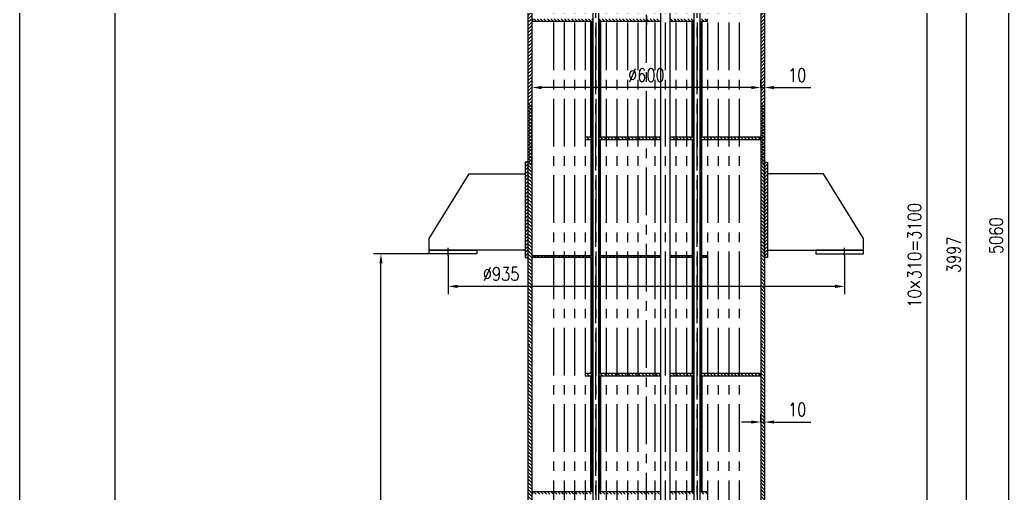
# Model space of a CAD drawing. Header units: millimetres. Extents: x -250 to 5690, y -100 to 8310.
# Drawn here: x -250 to 2363, y 4269 to 5509 of the extents above; entities that cross this region are included whole.
import ezdxf

# ---------------------------------------------------------------- set-up
doc = ezdxf.new("R2010")
doc.units = ezdxf.units.MM
doc.header["$LTSCALE"] = 100
doc.linetypes.add('CENTER', pattern=[2, 1.25, -0.25, 0.25, -0.25])
for name, color, linetype in [('1轮廓实线层', 7, 'Continuous'), ('2细线层', 4, 'Continuous'), ('3中心线层', 1, 'CENTER'), ('5剖面线层', 2, 'Continuous'), ('7标注层', 4, 'Continuous')]:
    doc.layers.add(name, color=color, linetype=linetype)
doc.styles.add('TH_GBDIM', font='romans.shx', dxfattribs={"width": 0.8, "bigfont": 'gbcbig.shx'})
doc.dimstyles.new('TH_GBDIM', dxfattribs={"dimscale": 10, "dimtxt": 3.5, "dimasz": 2.5, "dimexe": 2, "dimexo": 0, "dimgap": 1.5, "dimtad": 1, "dimdec": 1, "dimzin": 0, "dimdsep": 46, "dimtxsty": 'TH_GBDIM', "dimcen": 2.5, "dimclrd": 130, "dimclre": 130, "dimclrt": 3, "dimadec": 0, "dimazin": 0, "dimtfac": 0.714286, "dimtdec": 1, "dimtmove": 0, "dimatfit": 3, "dimfxl": 0, "dimtolj": 1, "dimtzin": 0, "dimlwd": -1, "dimlwe": -1, "dimarcsym": 0})
pattern_1 = [(225, (-153, 9052.371), (-4.490128, 4.490128), [])]
pattern_2 = [(315, (-153, 9052.371), (-4.490128, -4.490128), [])]

# ---------------------------------------------------------------- blocks, each defined once
blk = doc.blocks.new('*D6')
at = {"layer": '7标注层', "color": 130}
for p, q in [((1716, 6890.5), (2252.8, 6890.5)), ((2232.8, 6865.5), (2232.8, 2920.5)), ((1716, 2895.5), (2252.8, 2895.5))]:
    blk.add_line(p, q, dxfattribs=at)
for points in [[(2228.7, 6865.5), (2237, 6865.5), (2232.8, 6890.5)], [(2228.7, 2920.5), (2237, 2920.5), (2232.8, 2895.5)]]:
    blk.add_solid(points, dxfattribs=at)
at = {"layer": 'Defpoints', "color": 0}
for p in [(1716, 6890.5), (1716, 2895.5), (2232.8, 2895.5)]:
    blk.add_point(p, dxfattribs=at)
at = {"layer": '7标注层', "color": 3, "insert": (2200.3, 4893), "char_height": 35, "attachment_point": 5, "rotation": 90, "style": 'TH_GBDIM'}
blk.add_mtext('\\A1;3997{}{}', dxfattribs=at)
blk = doc.blocks.new('*D15')
at = {"layer": '7标注层', "color": 130}
for p, q in [((1692, 6441.5), (2150.4, 6441.5)), ((2130.4, 3366.5), (2130.4, 6416.5)), ((1692, 3341.5), (2150.4, 3341.5))]:
    blk.add_line(p, q, dxfattribs=at)
for points in [[(2126.2, 6416.5), (2134.5, 6416.5), (2130.4, 6441.5)], [(2126.2, 3366.5), (2134.5, 3366.5), (2130.4, 3341.5)]]:
    blk.add_solid(points, dxfattribs=at)
at = {"layer": 'Defpoints', "color": 0}
for p in [(1692, 6441.5), (2130.4, 6441.5), (1692, 3341.5)]:
    blk.add_point(p, dxfattribs=at)
at = {"layer": '7标注层', "color": 3, "insert": (2096.9, 4891.5), "char_height": 35, "attachment_point": 5, "rotation": 90, "style": 'TH_GBDIM'}
blk.add_mtext('\\A1;10×310=3100{}{}', dxfattribs=at)
blk = doc.blocks.new('*D16')
at = {"layer": '7标注层', "color": 130}
for p, q in [((1393.5, 7473.5), (2363.5, 7473.5)), ((2343.5, 7448.5), (2343.5, 2437.5)), ((1393.5, 2412.5), (2363.5, 2412.5))]:
    blk.add_line(p, q, dxfattribs=at)
for points in [[(2339.3, 7448.5), (2347.6, 7448.5), (2343.5, 7473.5)], [(2339.3, 2437.5), (2347.6, 2437.5), (2343.5, 2412.5)]]:
    blk.add_solid(points, dxfattribs=at)
at = {"layer": 'Defpoints', "color": 0}
for p in [(1393.5, 7473.5), (1393.5, 2412.5), (2343.5, 2412.5)]:
    blk.add_point(p, dxfattribs=at)
at = {"layer": '7标注层', "color": 3, "insert": (2311, 4943), "char_height": 35, "attachment_point": 5, "rotation": 90, "style": 'TH_GBDIM'}
blk.add_mtext('\\A1;5060{}{}', dxfattribs=at)
blk = doc.blocks.new('*D17')
at = {"layer": '7标注层', "color": 130}
for p, q in [((873.5, 4890.9), (873.5, 4790.2)), ((1913.5, 4890.9), (1913.5, 4790.2)), ((1888.5, 4810.2), (898.5, 4810.2))]:
    blk.add_line(p, q, dxfattribs=at)
for points in [[(898.5, 4814.4), (898.5, 4806), (873.5, 4810.2)], [(1888.5, 4814.4), (1888.5, 4806), (1913.5, 4810.2)]]:
    blk.add_solid(points, dxfattribs=at)
at = {"layer": 'Defpoints', "color": 0}
for p in [(873.5, 4890.9), (1913.5, 4890.9), (873.5, 4810.2)]:
    blk.add_point(p, dxfattribs=at)
at = {"layer": '7标注层', "color": 3, "insert": (1012.4, 4842.7), "char_height": 35, "attachment_point": 5, "style": 'TH_GBDIM'}
blk.add_mtext('\\A1;%%c935{}{}', dxfattribs=at)
blk = doc.blocks.new('*D30')
at = {"layer": '7标注层', "color": 130}
for p, q in [((823.5, 4895.5), (677.2, 4895.5)), ((697.2, 2920.5), (697.2, 4870.5)), ((1071, 2895.5), (677.2, 2895.5))]:
    blk.add_line(p, q, dxfattribs=at)
for points in [[(693.1, 4870.5), (701.4, 4870.5), (697.2, 4895.5)], [(693.1, 2920.5), (701.4, 2920.5), (697.2, 2895.5)]]:
    blk.add_solid(points, dxfattribs=at)
at = {"layer": 'Defpoints', "color": 0}
for p in [(697.2, 4895.5), (823.5, 4895.5), (1071, 2895.5)]:
    blk.add_point(p, dxfattribs=at)
at = {"layer": '7标注层', "color": 3, "insert": (664.7, 3895.5), "char_height": 35, "attachment_point": 5, "rotation": 90, "style": 'TH_GBDIM'}
blk.add_mtext('\\A1;2000{}{}', dxfattribs=at)
blk = doc.blocks.new('*D35')
at = {"layer": '7标注层', "color": 130}
for p, q in [((1093.5, 5331.4), (1093.5, 5351.4)), ((1693.5, 5331.4), (1693.5, 5351.4)), ((1668.5, 5331.4), (1118.5, 5331.4))]:
    blk.add_line(p, q, dxfattribs=at)
for points in [[(1118.5, 5335.5), (1118.5, 5327.2), (1093.5, 5331.4)], [(1668.5, 5335.5), (1668.5, 5327.2), (1693.5, 5331.4)]]:
    blk.add_solid(points, dxfattribs=at)
at = {"layer": 'Defpoints', "color": 0}
for p in [(1093.5, 5331.4), (1093.5, 5331.4), (1693.5, 5331.4)]:
    blk.add_point(p, dxfattribs=at)
at = {"layer": '7标注层', "color": 3, "insert": (1393.5, 5363.9), "char_height": 35, "attachment_point": 5, "style": 'TH_GBDIM'}
blk.add_mtext('\\A1;%%c600{}{}', dxfattribs=at)
blk = doc.blocks.new('*D36')
at = {"layer": '7标注层', "color": 130}
for p, q in [((1693.5, 4454.7), (1693.5, 4474.7)), ((1703.5, 4454.7), (1703.5, 4474.7)), ((1668.5, 4454.7), (1643.5, 4454.7)), ((1693.5, 4454.7), (1703.5, 4454.7)), ((1728.5, 4454.7), (1824.9, 4454.7))]:
    blk.add_line(p, q, dxfattribs=at)
for points in [[(1668.5, 4458.8), (1668.5, 4450.5), (1693.5, 4454.7)], [(1728.5, 4458.8), (1728.5, 4450.5), (1703.5, 4454.7)]]:
    blk.add_solid(points, dxfattribs=at)
at = {"layer": 'Defpoints', "color": 0}
for p in [(1693.5, 4454.7), (1703.5, 4454.7), (1703.5, 4454.7)]:
    blk.add_point(p, dxfattribs=at)
at = {"layer": '7标注层', "color": 3, "insert": (1789.2, 4487.2), "char_height": 35, "attachment_point": 5, "style": 'TH_GBDIM'}
blk.add_mtext('\\A1;10{}{}', dxfattribs=at)
blk = doc.blocks.new('*D70')
at = {"layer": '7标注层', "color": 130}
for p, q in [((1693.5, 5331.4), (1693.5, 5351.4)), ((1703.5, 5332.2), (1703.5, 5311.4)), ((1668.5, 5331.4), (1643.5, 5331.4)), ((1693.5, 5331.4), (1703.5, 5331.4)), ((1728.5, 5331.4), (1824.9, 5331.4))]:
    blk.add_line(p, q, dxfattribs=at)
for points in [[(1668.5, 5335.5), (1668.5, 5327.2), (1693.5, 5331.4)], [(1728.5, 5335.5), (1728.5, 5327.2), (1703.5, 5331.4)]]:
    blk.add_solid(points, dxfattribs=at)
at = {"layer": 'Defpoints', "color": 0}
for p in [(1703.5, 5332.2), (1693.5, 5331.4), (1703.5, 5331.4)]:
    blk.add_point(p, dxfattribs=at)
at = {"layer": '7标注层', "color": 3, "insert": (1789.2, 5363.9), "char_height": 35, "attachment_point": 5, "style": 'TH_GBDIM'}
blk.add_mtext('\\A1;10{}{}', dxfattribs=at)

msp = doc.modelspace()

# ---------------------------------------------------------------- hatches: boundary and pattern name
at = {"layer": '5剖面线层'}
h = msp.add_hatch(dxfattribs=at)
h.set_pattern_fill('ANSI31', color=256, scale=2, angle=90, style=0)
h.set_pattern_definition(pattern_1)
h.paths.add_polyline_path([(1703.54, 5129.52), (1693.54, 5129.52), (1693.54, 5611.18), (1703.54, 5611.18)])
h.paths.add_polyline_path([(1093.54, 5129.52), (1083.54, 5129.52), (1083.54, 5611.18), (1093.54, 5611.18)])
h = msp.add_hatch(dxfattribs=at)
h.set_pattern_fill('ANSI31', color=256, scale=2, style=0)
h.set_pattern_definition(pattern_2)
h.paths.add_polyline_path([(1554.1, 5505.52), (1534.39, 5505.52), (1534.39, 5511.52), (1554.1, 5511.52)])
h.paths.add_polyline_path([(1518.39, 5505.52), (1455.82, 5505.52), (1455.82, 5511.52), (1518.39, 5511.52)])
h.paths.add_polyline_path([(1430.82, 5505.52), (1268.69, 5505.52), (1268.69, 5511.52), (1430.82, 5511.52)])
h.paths.add_polyline_path([(1252.69, 5505.52), (1248.19, 5505.52), (1095.04, 5505.52), (1095.04, 5511.52), (1252.69, 5511.52)])
h = msp.add_hatch(dxfattribs=at)
h.set_pattern_fill('ANSI31', color=256, scale=2, angle=90, style=0)
h.set_pattern_definition(pattern_1)
h.paths.add_polyline_path([(1538.89, 5201.52), (1535.89, 5201.52), (1535.89, 5505.52), (1538.89, 5505.52)])
h.paths.add_polyline_path([(1516.89, 5201.52), (1513.89, 5201.52), (1513.89, 5505.52), (1516.89, 5505.52)])
h.paths.add_polyline_path([(1273.19, 5201.52), (1270.19, 5201.52), (1270.19, 5505.52), (1273.19, 5505.52)])
h.paths.add_polyline_path([(1251.19, 5201.52), (1248.19, 5201.52), (1248.19, 5505.52), (1251.19, 5505.52)])
h = msp.add_hatch(dxfattribs=at)
h.set_pattern_fill('ANSI31', color=256, scale=2, angle=90, style=0)
h.set_pattern_definition([(135, (-153, 733.659), (-4.490128, -4.490128), [])])
h.paths.add_polyline_path([(1093.54, 5288.69), (1083.54, 5288.69), (1083.54, 4656.51), (1093.54, 4656.51)])
h.paths.add_polyline_path([(1703.54, 5288.69), (1693.54, 5288.69), (1693.54, 4656.51), (1703.54, 4656.51)])
h = msp.add_hatch(dxfattribs=at)
h.set_pattern_fill('ANSI31', color=256, scale=2, style=0)
h.set_pattern_definition(pattern_2)
h.paths.add_polyline_path([(1692.04, 5195.52), (1534.39, 5195.52), (1534.39, 5201.52), (1538.89, 5201.52), (1692.04, 5201.52)])
h.paths.add_polyline_path([(1518.39, 5195.52), (1455.81, 5195.52), (1455.81, 5201.52), (1518.39, 5201.52)])
h.paths.add_polyline_path([(1430.81, 5195.52), (1268.69, 5195.52), (1268.69, 5201.52), (1430.81, 5201.52)])
h.paths.add_polyline_path([(1252.69, 5195.52), (1248.19, 5195.52), (1232.97, 5195.52), (1232.97, 5201.52), (1252.69, 5201.52)])
h = msp.add_hatch(dxfattribs=at)
h.set_pattern_fill('ANSI31', color=256, scale=2, angle=90, style=0)
h.set_pattern_definition(pattern_1)
h.paths.add_polyline_path([(1538.89, 4891.52), (1535.89, 4891.52), (1535.89, 5195.52), (1538.89, 5195.52)])
h.paths.add_polyline_path([(1516.89, 4891.52), (1513.89, 4891.52), (1513.89, 5195.52), (1516.89, 5195.52)])
h.paths.add_polyline_path([(1273.19, 4891.52), (1270.19, 4891.52), (1270.19, 5195.52), (1273.19, 5195.52)])
h.paths.add_polyline_path([(1251.19, 4891.52), (1248.19, 4891.52), (1248.19, 5195.52), (1251.19, 5195.52)])
h = msp.add_hatch(dxfattribs=at)
h.set_pattern_fill('ANSI31', color=256, scale=2, style=0)
h.set_pattern_definition([(45, (-153, 733.659), (-4.490128, 4.490128), [])])
h.paths.add_polyline_path([(1711.54, 5135.52), (1703.54, 5135.52), (1703.54, 4885.52), (1711.54, 4885.52)])
h.paths.add_polyline_path([(1083.54, 5135.52), (1075.54, 5135.52), (1075.54, 4885.52), (1083.54, 4885.52)])
h = msp.add_hatch(dxfattribs=at)
h.set_pattern_fill('ANSI31', color=256, scale=2, style=0)
h.set_pattern_definition(pattern_2)
h.paths.add_polyline_path([(1554.1, 4885.52), (1534.39, 4885.52), (1534.39, 4891.52), (1538.89, 4891.52), (1554.1, 4891.52)])
h.paths.add_polyline_path([(1518.39, 4885.52), (1513.89, 4885.52), (1455.8, 4885.52), (1455.8, 4891.52), (1518.39, 4891.52)])
h.paths.add_polyline_path([(1430.8, 4885.52), (1268.69, 4885.52), (1268.69, 4891.52), (1273.19, 4891.52), (1430.8, 4891.52)])
h.paths.add_polyline_path([(1252.69, 4885.52), (1248.19, 4885.52), (1095.04, 4885.52), (1095.04, 4891.52), (1252.69, 4891.52)])
h = msp.add_hatch(dxfattribs=at)
h.set_pattern_fill('ANSI31', color=256, scale=2, angle=90, style=0)
h.set_pattern_definition(pattern_1)
h.paths.add_polyline_path([(1538.89, 4581.52), (1535.89, 4581.52), (1535.89, 4885.52), (1538.89, 4885.52)])
h.paths.add_polyline_path([(1516.89, 4581.52), (1513.89, 4581.52), (1513.89, 4885.52), (1516.89, 4885.52)])
h.paths.add_polyline_path([(1251.19, 4581.52), (1248.19, 4581.52), (1248.19, 4885.52), (1251.19, 4885.52)])
h.paths.add_polyline_path([(1273.19, 4581.52), (1270.19, 4581.52), (1270.19, 4885.52), (1273.19, 4885.52)])
h = msp.add_hatch(dxfattribs=at)
h.set_pattern_fill('ANSI31', color=256, scale=2, angle=90, style=0)
h.paths.add_polyline_path([(1083.54, 4010.66), (1093.54, 4010.66), (1093.54, 4656.51), (1083.54, 4656.51)])
h.paths.add_polyline_path([(1693.54, 4010.66), (1703.54, 4010.66), (1703.54, 4656.51), (1693.54, 4656.51)])
h = msp.add_hatch(dxfattribs=at)
h.set_pattern_fill('ANSI31', color=256, scale=2, style=0)
h.set_pattern_definition(pattern_2)
h.paths.add_polyline_path([(1692.04, 4575.52), (1534.39, 4575.52), (1534.39, 4581.52), (1538.89, 4581.52), (1692.04, 4581.52)])
h.paths.add_polyline_path([(1518.39, 4575.52), (1455.79, 4575.52), (1455.79, 4581.52), (1518.39, 4581.52)])
h.paths.add_polyline_path([(1430.79, 4575.52), (1268.69, 4575.52), (1268.69, 4581.52), (1430.79, 4581.52)])
h.paths.add_polyline_path([(1252.69, 4575.52), (1248.19, 4575.52), (1232.97, 4575.52), (1232.97, 4581.52), (1252.69, 4581.52)])
h = msp.add_hatch(dxfattribs=at)
h.set_pattern_fill('ANSI31', color=256, scale=2, angle=90, style=0)
h.set_pattern_definition(pattern_1)
h.paths.add_polyline_path([(1538.89, 4271.52), (1535.89, 4271.52), (1535.89, 4575.52), (1538.89, 4575.52)])
h.paths.add_polyline_path([(1516.89, 4271.52), (1513.89, 4271.52), (1513.89, 4575.52), (1516.89, 4575.52)])
h.paths.add_polyline_path([(1251.19, 4271.52), (1248.19, 4271.52), (1248.19, 4575.52), (1251.19, 4575.52)])
h.paths.add_polyline_path([(1273.19, 4271.52), (1270.19, 4271.52), (1270.19, 4575.52), (1273.19, 4575.52)])
h = msp.add_hatch(dxfattribs=at)
h.set_pattern_fill('ANSI31', color=256, scale=2, style=0)
h.set_pattern_definition(pattern_2)
h.paths.add_polyline_path([(1554.1, 4265.52), (1534.39, 4265.52), (1534.39, 4271.52), (1538.89, 4271.52), (1554.1, 4271.52)])
h.paths.add_polyline_path([(1518.39, 4265.52), (1455.78, 4265.52), (1455.78, 4271.52), (1518.39, 4271.52)])
h.paths.add_polyline_path([(1430.78, 4265.52), (1268.69, 4265.52), (1268.69, 4271.52), (1430.78, 4271.52)])
h.paths.add_polyline_path([(1252.69, 4265.52), (1248.19, 4265.52), (1095.04, 4265.52), (1095.04, 4271.52), (1252.69, 4271.52)])

# ---------------------------------------------------------------- linework, layer by layer
for p, q in [((1430.75, 6893.02), (1430.85, 2893.02)), ((1455.85, 2893.02), (1455.75, 6893.02)), ((1252.69, 6864.02), (1252.69, 3335.52)), ((1268.69, 3335.52), (1268.69, 6864.02)), ((1518.39, 6864.02), (1518.39, 3335.52)), ((1534.39, 3335.52), (1534.39, 6864.02)), ((1083.54, 2962.02), (1083.54, 6824.52)), ((1093.54, 2941.52), (1093.54, 6842.52)), ((1693.54, 6562.02), (1693.54, 3224.02)), ((1703.54, 6562.02), (1703.54, 3224.02)), ((1095.04, 5511.52), (1095.04, 5505.52)), ((1095.04, 5505.52), (1252.69, 5505.52)), ((1248.19, 5201.52), (1248.19, 5505.52)), ((1248.19, 5505.52), (1252.69, 5505.52)), ((1251.19, 5201.52), (1251.19, 5505.52)), ((1268.69, 5505.52), (1430.75, 5505.52)), ((1268.69, 5505.52), (1273.19, 5505.52)), ((1270.19, 5505.52), (1270.19, 5201.52)), ((1273.19, 5505.52), (1273.19, 5201.52)), ((1455.75, 5505.52), (1518.39, 5505.52)), ((1513.89, 5201.52), (1513.89, 5505.52)), ((1513.89, 5505.52), (1518.39, 5505.52)), ((1516.89, 5201.52), (1516.89, 5505.52)), ((1534.39, 5505.52), (1554.1, 5505.52)), ((1534.39, 5505.52), (1538.89, 5505.52)), ((1535.89, 5505.52), (1535.89, 5201.52)), ((1538.89, 5505.52), (1538.89, 5201.52)), ((1554.1, 5505.52), (1554.1, 5511.52)), ((1232.97, 5201.52), (1232.97, 5195.52)), ((1252.69, 5201.52), (1232.97, 5201.52)), ((1248.19, 5201.52), (1252.69, 5201.52)), ((1252.69, 5201.52), (1248.19, 5201.52)), ((1273.19, 5201.52), (1268.69, 5201.52)), ((1268.69, 5201.52), (1273.19, 5201.52)), ((1430.75, 5201.52), (1268.69, 5201.52)), ((1518.39, 5201.52), (1455.75, 5201.52)), ((1513.89, 5201.52), (1518.39, 5201.52)), ((1518.39, 5201.52), (1513.89, 5201.52)), ((1692.04, 5201.52), (1534.39, 5201.52)), ((1538.89, 5201.52), (1534.39, 5201.52)), ((1534.39, 5201.52), (1538.89, 5201.52)), ((1692.04, 5195.52), (1692.04, 5201.52)), ((1232.97, 5195.52), (1252.69, 5195.52)), ((1248.19, 5195.52), (1248.19, 4891.52)), ((1252.69, 5195.52), (1248.19, 5195.52)), ((1251.19, 5195.52), (1251.19, 4891.52)), ((1273.19, 5195.52), (1268.69, 5195.52)), ((1268.69, 5195.52), (1430.75, 5195.52)), ((1270.19, 4891.52), (1270.19, 5195.52)), ((1273.19, 4891.52), (1273.19, 5195.52)), ((1455.75, 5195.52), (1518.39, 5195.52)), ((1513.89, 5195.52), (1513.89, 4891.52)), ((1518.39, 5195.52), (1513.89, 5195.52)), ((1516.89, 5195.52), (1516.89, 4891.52)), ((1538.89, 5195.52), (1534.39, 5195.52)), ((1534.39, 5195.52), (1692.04, 5195.52)), ((1535.89, 4891.52), (1535.89, 5195.52)), ((1538.89, 4891.52), (1538.89, 5195.52)), ((1075.54, 5135.52), (1075.54, 4885.52)), ((1083.54, 5135.52), (1075.54, 5135.52)), ((1083.54, 4885.52), (1083.54, 5135.52)), ((1703.54, 4885.52), (1703.54, 5135.52)), ((1703.54, 5135.52), (1711.54, 5135.52)), ((1711.54, 5135.52), (1711.54, 4885.52)), ((823.54, 4935.52), (928.54, 5105.52)), ((928.54, 5105.52), (1075.54, 5105.52)), ((1075.54, 5105.52), (1075.54, 4905.52)), ((1711.54, 5105.52), (1711.54, 4905.52)), ((1858.54, 5105.52), (1711.54, 5105.52)), ((1963.54, 4935.52), (1858.54, 5105.52)), ((823.54, 4905.52), (823.54, 4935.52)), ((1963.54, 4905.52), (1963.54, 4935.52)), ((1075.54, 4905.52), (823.54, 4905.52)), ((823.54, 4905.52), (948.54, 4905.52)), ((823.54, 4895.52), (823.54, 4905.52)), ((948.54, 4895.52), (823.54, 4895.52)), ((948.54, 4905.52), (948.54, 4895.52)), ((1095.04, 4891.52), (1252.69, 4891.52)), ((1095.04, 4885.52), (1095.04, 4891.52)), ((1248.19, 4891.52), (1252.69, 4891.52)), ((1268.69, 4891.52), (1430.75, 4891.52)), ((1268.69, 4891.52), (1273.19, 4891.52)), ((1455.75, 4891.52), (1518.39, 4891.52)), ((1513.89, 4891.52), (1518.39, 4891.52)), ((1534.39, 4891.52), (1554.1, 4891.52)), ((1534.39, 4891.52), (1538.89, 4891.52)), ((1554.1, 4891.52), (1554.1, 4885.52)), ((1711.54, 4905.52), (1963.54, 4905.52)), ((1963.54, 4905.52), (1838.54, 4905.52)), ((1838.54, 4905.52), (1838.54, 4895.52)), ((1838.54, 4895.52), (1963.54, 4895.52)), ((1963.54, 4895.52), (1963.54, 4905.52)), ((1075.54, 4885.52), (1083.54, 4885.52)), ((1252.69, 4885.52), (1095.04, 4885.52)), ((1248.19, 4885.52), (1248.19, 4581.52)), ((1252.69, 4885.52), (1248.19, 4885.52)), ((1251.19, 4885.52), (1251.19, 4581.52)), ((1273.19, 4885.52), (1268.69, 4885.52)), ((1430.75, 4885.52), (1268.69, 4885.52)), ((1270.19, 4581.52), (1270.19, 4885.52)), ((1273.19, 4581.52), (1273.19, 4885.52)), ((1518.39, 4885.52), (1455.75, 4885.52)), ((1513.89, 4885.52), (1513.89, 4581.52)), ((1518.39, 4885.52), (1513.89, 4885.52)), ((1516.89, 4885.52), (1516.89, 4581.52)), ((1554.1, 4885.52), (1534.39, 4885.52)), ((1538.89, 4885.52), (1534.39, 4885.52)), ((1535.89, 4581.52), (1535.89, 4885.52)), ((1538.89, 4581.52), (1538.89, 4885.52)), ((1711.54, 4885.52), (1703.54, 4885.52)), ((1232.97, 4581.52), (1232.97, 4575.52)), ((1252.69, 4581.52), (1232.97, 4581.52)), ((1232.97, 4575.52), (1252.69, 4575.52)), ((1248.19, 4581.52), (1252.69, 4581.52)), ((1248.19, 4271.52), (1248.19, 4575.52)), ((1248.19, 4575.52), (1252.69, 4575.52)), ((1252.69, 4575.52), (1248.19, 4575.52)), ((1251.19, 4271.52), (1251.19, 4575.52)), ((1268.69, 4581.52), (1273.19, 4581.52)), ((1430.75, 4581.52), (1268.69, 4581.52)), ((1273.19, 4575.52), (1268.69, 4575.52)), ((1268.69, 4575.52), (1430.75, 4575.52)), ((1268.69, 4575.52), (1273.19, 4575.52)), ((1270.19, 4575.52), (1270.19, 4271.52)), ((1273.19, 4575.52), (1273.19, 4271.52)), ((1518.39, 4581.52), (1455.75, 4581.52)), ((1455.75, 4575.52), (1518.39, 4575.52)), ((1513.89, 4581.52), (1518.39, 4581.52)), ((1513.89, 4271.52), (1513.89, 4575.52)), ((1513.89, 4575.52), (1518.39, 4575.52)), ((1518.39, 4575.52), (1513.89, 4575.52)), ((1516.89, 4271.52), (1516.89, 4575.52)), ((1692.04, 4581.52), (1534.39, 4581.52)), ((1534.39, 4581.52), (1538.89, 4581.52)), ((1538.89, 4575.52), (1534.39, 4575.52)), ((1534.39, 4575.52), (1692.04, 4575.52)), ((1534.39, 4575.52), (1538.89, 4575.52)), ((1535.89, 4575.52), (1535.89, 4271.52)), ((1538.89, 4575.52), (1538.89, 4271.52)), ((1692.04, 4575.52), (1692.04, 4581.52)), ((1095.04, 4271.52), (1095.04, 4265.52)), ((1252.69, 4271.52), (1095.04, 4271.52)), ((1252.69, 4271.52), (1248.19, 4271.52)), ((1252.69, 4271.52), (1248.19, 4271.52)), ((1273.19, 4271.52), (1268.69, 4271.52)), ((1273.19, 4271.52), (1268.69, 4271.52)), ((1430.75, 4271.52), (1268.69, 4271.52)), ((1518.39, 4271.52), (1455.75, 4271.52)), ((1518.39, 4271.52), (1513.89, 4271.52)), ((1518.39, 4271.52), (1513.89, 4271.52)), ((1554.1, 4271.52), (1534.39, 4271.52)), ((1538.89, 4271.52), (1534.39, 4271.52)), ((1538.89, 4271.52), (1534.39, 4271.52)), ((1554.1, 4265.52), (1554.1, 4271.52))]:
    msp.add_line(p, q)
at = {"layer": '1轮廓实线层'}
msp.add_line((0, 0), (0, 8210), dxfattribs=at)
at = {"layer": '2细线层'}
msp.add_line((-250, -100), (-250, 8310), dxfattribs=at)
at = {"layer": '3中心线层'}
for p, q in [((1393.54, 2396.49), (1393.54, 7495.62)), ((1149.84, 6901.5), (1149.84, 2884.53)), ((1177.55, 6901.5), (1177.55, 2884.53)), ((1205.26, 6901.5), (1205.26, 2884.53)), ((1232.97, 6901.5), (1232.97, 2884.53)), ((1260.69, 6901.5), (1260.69, 2884.53)), ((1288.4, 6901.5), (1288.4, 2884.53)), ((1316.11, 6901.5), (1316.11, 2884.53)), ((1343.82, 6901.5), (1343.82, 2884.53)), ((1371.54, 6901.5), (1371.54, 2884.53)), ((1415.54, 6901.5), (1415.54, 2884.53)), ((1443.25, 6901.5), (1443.25, 2884.53)), ((1470.96, 6901.5), (1470.96, 2884.53)), ((1498.68, 6901.5), (1498.68, 2884.53)), ((1526.39, 6901.5), (1526.39, 2884.53)), ((1554.1, 6901.5), (1554.1, 2884.53)), ((1581.81, 6901.5), (1581.81, 2884.53)), ((1609.53, 6901.5), (1609.53, 2884.53)), ((1637.24, 6901.5), (1637.24, 2884.53)), ((1260.69, 3313.71), (1260.69, 6867.11)), ((1526.39, 3313.71), (1526.39, 6867.11)), ((1393.54, 5519.14), (1393.54, 5495.49)), ((1393.54, 5195.52), (1393.54, 5201.52)), ((873.54, 4890.92), (873.54, 4911.41)), ((1913.54, 4890.92), (1913.54, 4911.41)), ((1393.54, 4575.52), (1393.54, 4581.52))]:
    msp.add_line(p, q, dxfattribs=at)

# ---------------------------------------------------------------- dimensions: what is measured, and where the dimension line sits
at = {"layer": '7标注层'}
for base, p1, p2, text, picture, middle in [((2343.45, 2412.52), (1393.54, 7473.52), (1393.54, 2412.52), '5060{}{}', '*D16', (2343.45, 4943.02)), ((2232.82, 2895.52), (1716.04, 6890.52), (1716.04, 2895.52), '3997{}{}', '*D6', (2232.82, 4893.02)), ((697.25, 4895.52), (1071.04, 2895.52), (823.54, 4895.52), '2000{}{}', '*D30', (697.25, 3895.52))]:
    dim = msp.add_linear_dim(base=base, p1=p1, p2=p2, angle=90, text=text, dimstyle='TH_GBDIM', override={"dimgap": 1.5, "dimtad": 1, "dimjust": 0, "dimse1": 0, "dimse2": 0, "dimsd1": 0, "dimsd2": 0, "dimclrt": 3, "dimtvp": 0}, dxfattribs=at)
    dim.commit()
    dim.dimension.update_dxf_attribs({"geometry": picture, "text_midpoint": middle, "dimtype": 160})
dim = msp.add_linear_dim(base=(2130.38, 6441.52), p1=(1692.04, 3341.52), p2=(1692.04, 6441.52), angle=90, text='10×310=3100{}{}', dimstyle='TH_GBDIM', override={"dimgap": 1.5, "dimtad": 1, "dimjust": 0, "dimse1": 0, "dimse2": 0, "dimsd1": 0, "dimsd2": 0, "dimclrt": 3, "dimtvp": 0}, dxfattribs=at)
dim.commit()
dim.dimension.update_dxf_attribs({"geometry": '*D15', "text_midpoint": (2096.91, 4891.52)})
for base, p1, p2, text, picture, middle in [((1093.54, 5331.35), (1693.54, 5331.35), (1093.54, 5331.35), '%%c600{}{}', '*D35', (1393.54, 5363.85)), ((1703.54, 5331.35), (1693.54, 5331.35), (1703.54, 5332.17), '10{}{}', '*D70', (1789.2, 5363.85)), ((1703.54, 4454.68), (1693.54, 4454.68), (1703.54, 4454.68), '10{}{}', '*D36', (1789.2, 4487.18))]:
    dim = msp.add_linear_dim(base=base, p1=p1, p2=p2, text=text, dimstyle='TH_GBDIM', override={"dimgap": 1.5, "dimtad": 1, "dimjust": 0, "dimse1": 0, "dimse2": 0, "dimsd1": 0, "dimsd2": 0, "dimclrt": 3, "dimtvp": 0}, dxfattribs=at)
    dim.commit()
    dim.dimension.update_dxf_attribs({"geometry": picture, "text_midpoint": middle})
dim = msp.add_linear_dim(base=(873.54, 4810.2), p1=(1913.54, 4890.92), p2=(873.54, 4890.92), text='%%c935{}{}', dimstyle='TH_GBDIM', override={"dimgap": 1.5, "dimtad": 1, "dimjust": 0, "dimse1": 0, "dimse2": 0, "dimsd1": 0, "dimsd2": 0, "dimclrt": 3, "dimtvp": 0}, dxfattribs=at)
dim.commit()
dim.dimension.update_dxf_attribs({"geometry": '*D17', "text_midpoint": (1012.4, 4810.2), "dimtype": 160})

doc.saveas('drawing.dxf')
